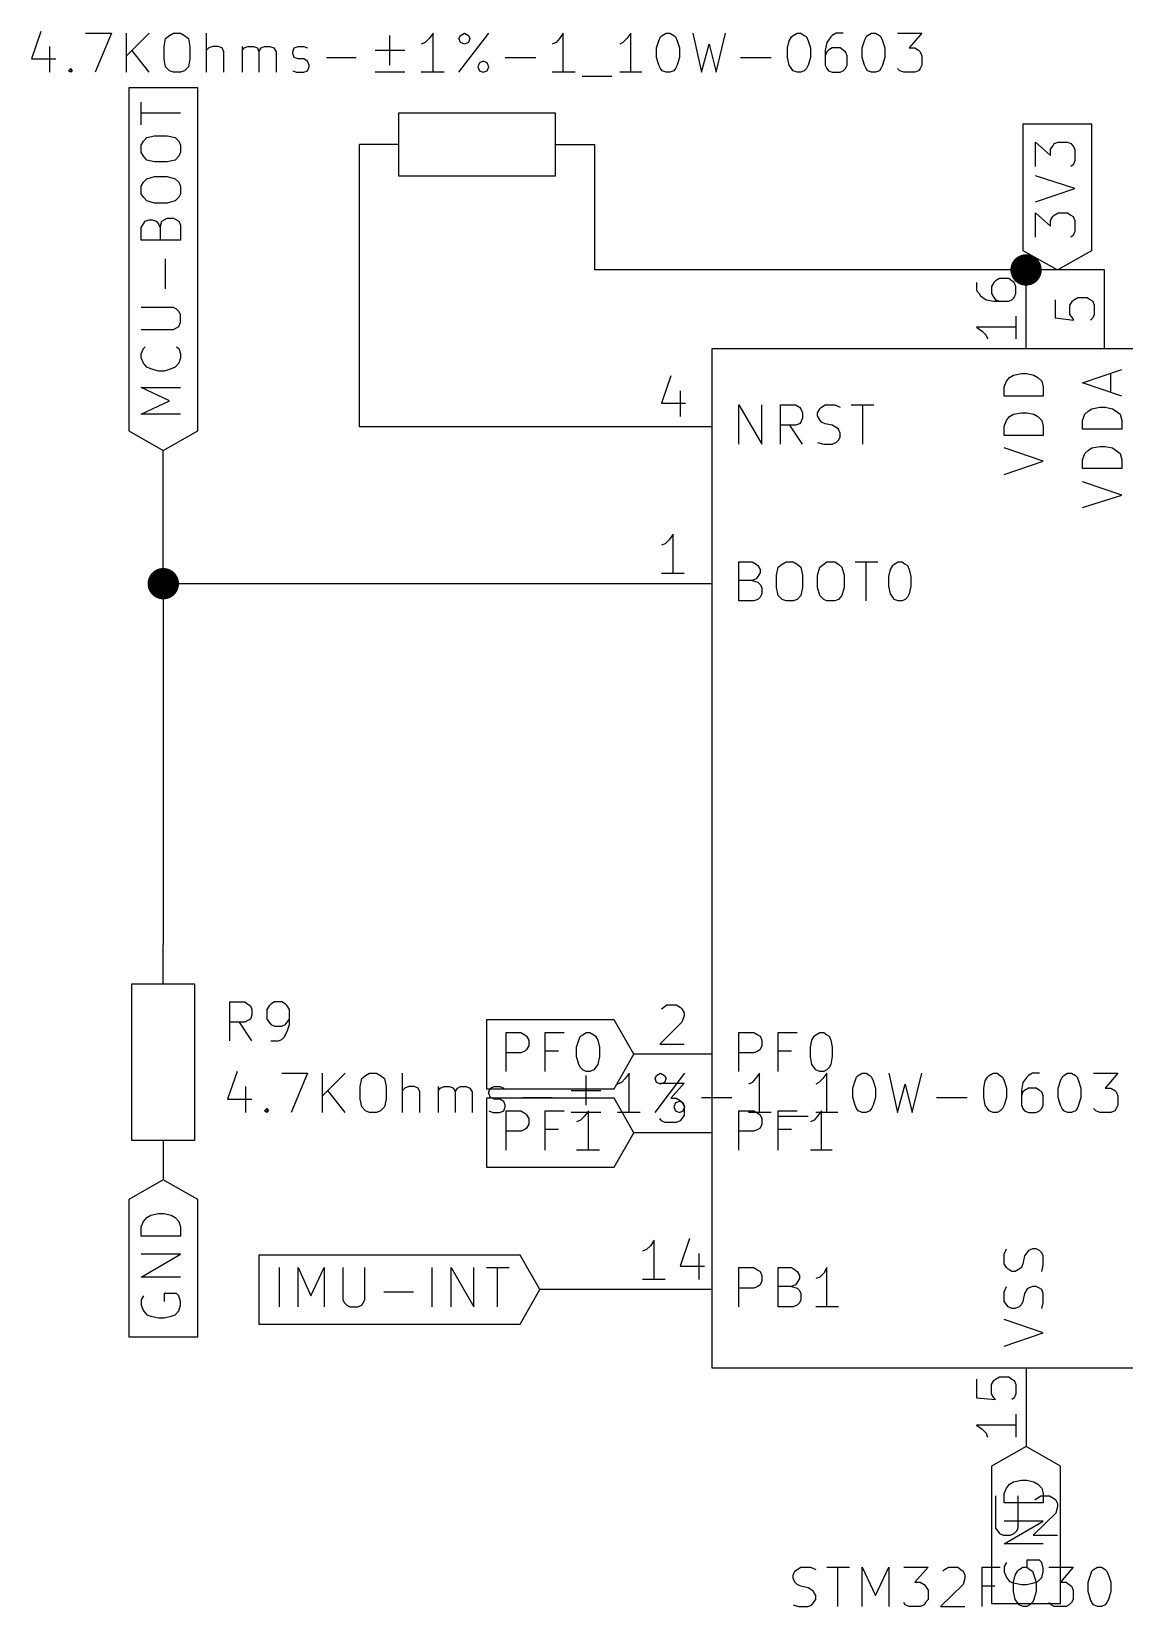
# Model space of a CAD drawing. Extents: x 0.4 to 11.3, y -7.9 to -0.4.
# Drawn here: x 3.282 to 4.675, y -5.444 to -3.436 of the extents above; entities that cross this region are included whole.
import ezdxf

# ---------------------------------------------------------------- set-up
doc = ezdxf.new("R2010")
doc.units = 0
doc.header["$MEASUREMENT"] = 0
for name, color, linetype in [('CYAN2', 4, 'CONTINUOUS'), ('GREEN2', 3, 'CONTINUOUS'), ('LYELLOW', 51, 'CONTINUOUS'), ('RED2', 1, 'CONTINUOUS')]:
    doc.layers.add(name, color=color, linetype=linetype)

msp = doc.modelspace()

# ---------------------------------------------------------------- linework, layer by layer
at = {"layer": 'CYAN2', "linetype": 'CONTINUOUS'}
for p, q in [((3.294, -3.436), (3.282, -3.471)), ((3.351, -3.438), (3.384, -3.438)), ((3.384, -3.438), (3.363, -3.488)), ((3.403, -3.488), (3.403, -3.438)), ((3.432, -3.438), (3.403, -3.467)), ((3.451, -3.455), (3.453, -3.445)), ((3.453, -3.445), (3.458, -3.441)), ((3.458, -3.441), (3.463, -3.438)), ((3.463, -3.438), (3.472, -3.438)), ((3.472, -3.438), (3.477, -3.441)), ((3.477, -3.441), (3.482, -3.445)), ((3.482, -3.445), (3.484, -3.455)), ((3.505, -3.488), (3.505, -3.438)), ((3.739, -3.479), (3.739, -3.441)), ((3.784, -3.45), (3.779, -3.452)), ((3.789, -3.445), (3.784, -3.45)), ((3.794, -3.438), (3.789, -3.445)), ((3.794, -3.488), (3.794, -3.438)), ((3.827, -3.488), (3.865, -3.438)), ((3.827, -3.445), (3.829, -3.441)), ((3.829, -3.45), (3.827, -3.445)), ((3.829, -3.441), (3.834, -3.438)), ((3.834, -3.452), (3.829, -3.45)), ((3.834, -3.438), (3.839, -3.441)), ((3.839, -3.45), (3.834, -3.452)), ((3.839, -3.441), (3.841, -3.445)), ((3.841, -3.445), (3.839, -3.45)), ((3.951, -3.45), (3.946, -3.452)), ((3.955, -3.445), (3.951, -3.45)), ((3.96, -3.438), (3.955, -3.445)), ((3.96, -3.488), (3.96, -3.438)), ((4.036, -3.45), (4.032, -3.452)), ((4.041, -3.445), (4.036, -3.45)), ((4.046, -3.438), (4.041, -3.445)), ((4.046, -3.488), (4.046, -3.438)), ((4.079, -3.457), (4.082, -3.448)), ((4.082, -3.448), (4.084, -3.443)), ((4.084, -3.443), (4.086, -3.441)), ((4.086, -3.441), (4.091, -3.438)), ((4.091, -3.438), (4.096, -3.438)), ((4.096, -3.438), (4.101, -3.441)), ((4.101, -3.441), (4.103, -3.443)), ((4.103, -3.443), (4.105, -3.448)), ((4.105, -3.448), (4.108, -3.457)), ((4.125, -3.438), (4.136, -3.488)), ((4.136, -3.488), (4.146, -3.452)), ((4.146, -3.452), (4.155, -3.488)), ((4.155, -3.488), (4.167, -3.438)), ((4.246, -3.457), (4.248, -3.448)), ((4.248, -3.448), (4.251, -3.443)), ((4.251, -3.443), (4.253, -3.441)), ((4.253, -3.441), (4.258, -3.438)), ((4.258, -3.438), (4.263, -3.438)), ((4.263, -3.438), (4.267, -3.441)), ((4.267, -3.441), (4.27, -3.443)), ((4.27, -3.443), (4.272, -3.448)), ((4.272, -3.448), (4.275, -3.457)), ((4.296, -3.45), (4.294, -3.46)), ((4.301, -3.443), (4.296, -3.45)), ((4.303, -3.441), (4.301, -3.443)), ((4.308, -3.438), (4.303, -3.441)), ((4.317, -3.438), (4.308, -3.438)), ((4.341, -3.457), (4.344, -3.448)), ((4.344, -3.448), (4.346, -3.443)), ((4.346, -3.443), (4.348, -3.441)), ((4.348, -3.441), (4.353, -3.438)), ((4.353, -3.438), (4.358, -3.438)), ((4.358, -3.438), (4.363, -3.441)), ((4.363, -3.441), (4.365, -3.443)), ((4.365, -3.443), (4.367, -3.448)), ((4.367, -3.448), (4.37, -3.457)), ((4.386, -3.438), (4.417, -3.438)), ((4.417, -3.438), (4.401, -3.457)), ((3.282, -3.471), (3.313, -3.471)), ((3.305, -3.455), (3.305, -3.488)), ((3.432, -3.488), (3.41, -3.46)), ((3.451, -3.471), (3.451, -3.455)), ((3.453, -3.481), (3.451, -3.471)), ((3.484, -3.471), (3.482, -3.481)), ((3.484, -3.455), (3.484, -3.471)), ((3.508, -3.457), (3.505, -3.46)), ((3.513, -3.455), (3.508, -3.457)), ((3.52, -3.455), (3.513, -3.455)), ((3.525, -3.457), (3.52, -3.455)), ((3.527, -3.462), (3.525, -3.457)), ((3.527, -3.488), (3.527, -3.462)), ((3.551, -3.488), (3.551, -3.455)), ((3.551, -3.46), (3.553, -3.457)), ((3.553, -3.457), (3.558, -3.455)), ((3.558, -3.455), (3.565, -3.455)), ((3.565, -3.455), (3.57, -3.457)), ((3.57, -3.457), (3.572, -3.462)), ((3.572, -3.462), (3.575, -3.457)), ((3.572, -3.462), (3.572, -3.488)), ((3.575, -3.457), (3.579, -3.455)), ((3.579, -3.455), (3.586, -3.455)), ((3.586, -3.455), (3.591, -3.457)), ((3.591, -3.457), (3.594, -3.462)), ((3.594, -3.462), (3.594, -3.488)), ((3.615, -3.462), (3.617, -3.457)), ((3.615, -3.464), (3.615, -3.462)), ((3.617, -3.469), (3.615, -3.464)), ((3.617, -3.457), (3.622, -3.455)), ((3.622, -3.471), (3.617, -3.469)), ((3.622, -3.455), (3.629, -3.455)), ((3.629, -3.471), (3.622, -3.471)), ((3.629, -3.455), (3.634, -3.457)), ((3.634, -3.474), (3.629, -3.471)), ((3.658, -3.469), (3.696, -3.469)), ((3.72, -3.46), (3.758, -3.46)), ((3.886, -3.469), (3.925, -3.469)), ((4.079, -3.469), (4.079, -3.457)), ((4.082, -3.479), (4.079, -3.469)), ((4.108, -3.469), (4.105, -3.479)), ((4.108, -3.457), (4.108, -3.469)), ((4.186, -3.469), (4.225, -3.469)), ((4.246, -3.469), (4.246, -3.457)), ((4.248, -3.479), (4.246, -3.469)), ((4.275, -3.469), (4.272, -3.479)), ((4.275, -3.457), (4.275, -3.469)), ((4.294, -3.46), (4.294, -3.479)), ((4.296, -3.462), (4.294, -3.467)), ((4.298, -3.46), (4.296, -3.462)), ((4.303, -3.457), (4.298, -3.46)), ((4.313, -3.457), (4.303, -3.457)), ((4.317, -3.46), (4.313, -3.457)), ((4.32, -3.462), (4.317, -3.46)), ((4.322, -3.467), (4.32, -3.462)), ((4.322, -3.479), (4.322, -3.467)), ((4.341, -3.469), (4.341, -3.457)), ((4.344, -3.479), (4.341, -3.469)), ((4.37, -3.469), (4.367, -3.479)), ((4.37, -3.457), (4.37, -3.469)), ((4.401, -3.457), (4.408, -3.457)), ((4.408, -3.457), (4.413, -3.46)), ((4.413, -3.46), (4.415, -3.462)), ((4.415, -3.462), (4.417, -3.467)), ((4.417, -3.467), (4.417, -3.479)), ((3.329, -3.486), (3.332, -3.483)), ((3.332, -3.488), (3.329, -3.486)), ((3.332, -3.483), (3.334, -3.486)), ((3.332, -3.483), (3.332, -3.488)), ((3.334, -3.486), (3.332, -3.488)), ((3.458, -3.486), (3.453, -3.481)), ((3.463, -3.488), (3.458, -3.486)), ((3.472, -3.488), (3.463, -3.488)), ((3.477, -3.486), (3.472, -3.488)), ((3.482, -3.481), (3.477, -3.486)), ((3.615, -3.486), (3.62, -3.488)), ((3.62, -3.488), (3.629, -3.488)), ((3.629, -3.488), (3.634, -3.486)), ((3.636, -3.479), (3.634, -3.474)), ((3.634, -3.486), (3.636, -3.481)), ((3.636, -3.481), (3.636, -3.479)), ((3.758, -3.488), (3.72, -3.488)), ((3.808, -3.488), (3.779, -3.488)), ((3.853, -3.476), (3.851, -3.481)), ((3.851, -3.481), (3.853, -3.486)), ((3.858, -3.474), (3.853, -3.476)), ((3.853, -3.486), (3.858, -3.488)), ((3.863, -3.476), (3.858, -3.474)), ((3.858, -3.488), (3.863, -3.486)), ((3.865, -3.481), (3.863, -3.476)), ((3.863, -3.486), (3.865, -3.481)), ((3.975, -3.488), (3.946, -3.488)), ((3.984, -3.493), (4.022, -3.493)), ((4.06, -3.488), (4.032, -3.488)), ((4.084, -3.483), (4.082, -3.479)), ((4.086, -3.486), (4.084, -3.483)), ((4.091, -3.488), (4.086, -3.486)), ((4.096, -3.488), (4.091, -3.488)), ((4.101, -3.486), (4.096, -3.488)), ((4.103, -3.483), (4.101, -3.486)), ((4.105, -3.479), (4.103, -3.483)), ((4.251, -3.483), (4.248, -3.479)), ((4.253, -3.486), (4.251, -3.483)), ((4.258, -3.488), (4.253, -3.486)), ((4.263, -3.488), (4.258, -3.488)), ((4.267, -3.486), (4.263, -3.488)), ((4.27, -3.483), (4.267, -3.486)), ((4.272, -3.479), (4.27, -3.483)), ((4.294, -3.479), (4.296, -3.483)), ((4.296, -3.483), (4.298, -3.486)), ((4.298, -3.486), (4.303, -3.488)), ((4.303, -3.488), (4.313, -3.488)), ((4.313, -3.488), (4.317, -3.486)), ((4.317, -3.486), (4.32, -3.483)), ((4.32, -3.483), (4.322, -3.479)), ((4.346, -3.483), (4.344, -3.479)), ((4.348, -3.486), (4.346, -3.483)), ((4.353, -3.488), (4.348, -3.486)), ((4.358, -3.488), (4.353, -3.488)), ((4.363, -3.486), (4.358, -3.488)), ((4.365, -3.483), (4.363, -3.486)), ((4.367, -3.479), (4.365, -3.483)), ((4.389, -3.486), (4.386, -3.483)), ((4.394, -3.488), (4.389, -3.486)), ((4.408, -3.488), (4.394, -3.488)), ((4.413, -3.486), (4.408, -3.488)), ((4.415, -3.483), (4.413, -3.486)), ((4.417, -3.479), (4.415, -3.483)), ((4.529, -3.877), (4.534, -3.874)), ((4.534, -3.874), (4.544, -3.872)), ((4.544, -3.872), (4.551, -3.872)), ((4.551, -3.872), (4.56, -3.874)), ((4.56, -3.874), (4.565, -3.877)), ((4.622, -3.884), (4.672, -3.867)), ((4.658, -3.896), (4.658, -3.872)), ((4.522, -3.889), (4.525, -3.882)), ((4.522, -3.901), (4.522, -3.889)), ((4.525, -3.882), (4.529, -3.877)), ((4.565, -3.877), (4.57, -3.882)), ((4.57, -3.882), (4.572, -3.889)), ((4.572, -3.889), (4.572, -3.901)), ((4.672, -3.901), (4.622, -3.884)), ((4.184, -3.962), (4.184, -3.912)), ((4.184, -3.912), (4.213, -3.962)), ((4.213, -3.962), (4.213, -3.912)), ((4.237, -3.962), (4.237, -3.912)), ((4.237, -3.912), (4.256, -3.912)), ((4.256, -3.912), (4.261, -3.915)), ((4.261, -3.915), (4.263, -3.917)), ((4.287, -3.917), (4.289, -3.915)), ((4.289, -3.915), (4.294, -3.912)), ((4.294, -3.912), (4.306, -3.912)), ((4.306, -3.912), (4.313, -3.915)), ((4.327, -3.912), (4.356, -3.912)), ((4.342, -3.962), (4.342, -3.912)), ((4.572, -3.901), (4.522, -3.901)), ((4.634, -3.917), (4.644, -3.915)), ((4.644, -3.915), (4.651, -3.915)), ((4.651, -3.915), (4.66, -3.917)), ((4.263, -3.934), (4.261, -3.936)), ((4.263, -3.917), (4.265, -3.922)), ((4.265, -3.929), (4.263, -3.934)), ((4.265, -3.922), (4.265, -3.929)), ((4.284, -3.922), (4.287, -3.917)), ((4.284, -3.926), (4.284, -3.922)), ((4.287, -3.931), (4.284, -3.926)), ((4.289, -3.934), (4.287, -3.931)), ((4.294, -3.936), (4.289, -3.934)), ((4.522, -3.939), (4.525, -3.932)), ((4.525, -3.932), (4.529, -3.927)), ((4.529, -3.927), (4.534, -3.924)), ((4.534, -3.924), (4.544, -3.922)), ((4.544, -3.922), (4.551, -3.922)), ((4.551, -3.922), (4.56, -3.924)), ((4.56, -3.924), (4.565, -3.927)), ((4.565, -3.927), (4.57, -3.932)), ((4.57, -3.932), (4.572, -3.939)), ((4.622, -3.932), (4.625, -3.924)), ((4.622, -3.943), (4.622, -3.932)), ((4.625, -3.924), (4.629, -3.92)), ((4.629, -3.92), (4.634, -3.917)), ((4.66, -3.917), (4.665, -3.92)), ((4.665, -3.92), (4.67, -3.924)), ((4.67, -3.924), (4.672, -3.932)), ((4.672, -3.932), (4.672, -3.943)), ((4.256, -3.938), (4.237, -3.938)), ((4.265, -3.962), (4.249, -3.938)), ((4.261, -3.936), (4.256, -3.938)), ((4.303, -3.938), (4.294, -3.936)), ((4.308, -3.941), (4.303, -3.938)), ((4.311, -3.943), (4.308, -3.941)), ((4.313, -3.948), (4.311, -3.943)), ((4.311, -3.957), (4.313, -3.953)), ((4.313, -3.953), (4.313, -3.948)), ((4.522, -3.951), (4.522, -3.939)), ((4.572, -3.951), (4.522, -3.951)), ((4.572, -3.939), (4.572, -3.951)), ((4.672, -3.943), (4.622, -3.943)), ((4.284, -3.96), (4.292, -3.962)), ((4.292, -3.962), (4.303, -3.962)), ((4.303, -3.962), (4.308, -3.96)), ((4.308, -3.96), (4.311, -3.957)), ((4.572, -3.984), (4.522, -3.967)), ((4.622, -3.982), (4.625, -3.974)), ((4.625, -3.974), (4.629, -3.97)), ((4.629, -3.97), (4.634, -3.967)), ((4.634, -3.967), (4.644, -3.965)), ((4.644, -3.965), (4.651, -3.965)), ((4.651, -3.965), (4.66, -3.967)), ((4.66, -3.967), (4.665, -3.97)), ((4.665, -3.97), (4.67, -3.974)), ((4.67, -3.974), (4.672, -3.982)), ((4.522, -4.001), (4.572, -3.984)), ((4.622, -3.993), (4.622, -3.982)), ((4.672, -3.993), (4.622, -3.993)), ((4.672, -3.982), (4.672, -3.993)), ((4.672, -4.027), (4.622, -4.01)), ((4.622, -4.043), (4.672, -4.027)), ((4.184, -4.162), (4.184, -4.112)), ((4.184, -4.112), (4.201, -4.112)), ((4.201, -4.112), (4.206, -4.115)), ((4.206, -4.115), (4.208, -4.117)), ((4.234, -4.119), (4.239, -4.115)), ((4.239, -4.115), (4.244, -4.112)), ((4.244, -4.112), (4.253, -4.112)), ((4.253, -4.112), (4.258, -4.115)), ((4.258, -4.115), (4.263, -4.119)), ((4.287, -4.119), (4.292, -4.115)), ((4.292, -4.115), (4.296, -4.112)), ((4.296, -4.112), (4.306, -4.112)), ((4.306, -4.112), (4.311, -4.115)), ((4.311, -4.115), (4.315, -4.119)), ((4.332, -4.112), (4.361, -4.112)), ((4.346, -4.162), (4.346, -4.112)), ((4.38, -4.117), (4.382, -4.115)), ((4.382, -4.115), (4.387, -4.112)), ((4.387, -4.112), (4.392, -4.112)), ((4.392, -4.112), (4.396, -4.115)), ((4.396, -4.115), (4.399, -4.117)), ((4.201, -4.136), (4.184, -4.136)), ((4.206, -4.134), (4.201, -4.136)), ((4.201, -4.136), (4.208, -4.138)), ((4.208, -4.131), (4.206, -4.134)), ((4.208, -4.117), (4.211, -4.122)), ((4.211, -4.126), (4.208, -4.131)), ((4.211, -4.122), (4.211, -4.126)), ((4.232, -4.129), (4.234, -4.119)), ((4.232, -4.145), (4.232, -4.129)), ((4.263, -4.119), (4.265, -4.129)), ((4.265, -4.129), (4.265, -4.145)), ((4.284, -4.129), (4.287, -4.119)), ((4.284, -4.145), (4.284, -4.129)), ((4.315, -4.119), (4.318, -4.129)), ((4.318, -4.129), (4.318, -4.145)), ((4.375, -4.131), (4.377, -4.122)), ((4.375, -4.143), (4.375, -4.131)), ((4.377, -4.122), (4.38, -4.117)), ((4.399, -4.117), (4.401, -4.122)), ((4.401, -4.122), (4.403, -4.131)), ((4.403, -4.131), (4.403, -4.143)), ((4.208, -4.138), (4.211, -4.141)), ((4.211, -4.141), (4.213, -4.145)), ((4.213, -4.153), (4.211, -4.157)), ((4.213, -4.145), (4.213, -4.153)), ((4.234, -4.155), (4.232, -4.145)), ((4.239, -4.16), (4.234, -4.155)), ((4.263, -4.155), (4.258, -4.16)), ((4.265, -4.145), (4.263, -4.155)), ((4.287, -4.155), (4.284, -4.145)), ((4.292, -4.16), (4.287, -4.155)), ((4.315, -4.155), (4.311, -4.16)), ((4.318, -4.145), (4.315, -4.155)), ((4.377, -4.153), (4.375, -4.143)), ((4.38, -4.157), (4.377, -4.153)), ((4.401, -4.153), (4.399, -4.157)), ((4.403, -4.143), (4.401, -4.153)), ((4.203, -4.162), (4.184, -4.162)), ((4.208, -4.16), (4.203, -4.162)), ((4.211, -4.157), (4.208, -4.16)), ((4.244, -4.162), (4.239, -4.16)), ((4.253, -4.162), (4.244, -4.162)), ((4.258, -4.16), (4.253, -4.162)), ((4.296, -4.162), (4.292, -4.16)), ((4.306, -4.162), (4.296, -4.162)), ((4.311, -4.16), (4.306, -4.162)), ((4.382, -4.16), (4.38, -4.157)), ((4.387, -4.162), (4.382, -4.16)), ((4.392, -4.162), (4.387, -4.162)), ((4.396, -4.16), (4.392, -4.162)), ((4.399, -4.157), (4.396, -4.16)), ((3.535, -4.723), (3.535, -4.673)), ((3.535, -4.673), (3.554, -4.673)), ((3.554, -4.673), (3.558, -4.676)), ((3.558, -4.676), (3.561, -4.678)), ((3.561, -4.678), (3.563, -4.683)), ((3.585, -4.678), (3.582, -4.683)), ((3.587, -4.676), (3.585, -4.678)), ((3.592, -4.673), (3.587, -4.676)), ((3.601, -4.673), (3.592, -4.673)), ((3.606, -4.676), (3.601, -4.673)), ((3.608, -4.678), (3.606, -4.676)), ((3.611, -4.683), (3.608, -4.678)), ((3.558, -4.697), (3.554, -4.699)), ((3.561, -4.695), (3.558, -4.697)), ((3.563, -4.69), (3.561, -4.695)), ((3.563, -4.683), (3.563, -4.69)), ((3.582, -4.683), (3.582, -4.695)), ((3.582, -4.695), (3.585, -4.699)), ((3.608, -4.699), (3.611, -4.695)), ((3.611, -4.702), (3.611, -4.683)), ((3.554, -4.699), (3.535, -4.699)), ((3.563, -4.723), (3.547, -4.699)), ((3.585, -4.699), (3.587, -4.702)), ((3.587, -4.702), (3.592, -4.704)), ((3.592, -4.704), (3.601, -4.704)), ((3.601, -4.704), (3.606, -4.702)), ((3.601, -4.721), (3.604, -4.718)), ((3.604, -4.718), (3.608, -4.711)), ((3.606, -4.702), (3.608, -4.699)), ((3.608, -4.711), (3.611, -4.702)), ((4.184, -4.762), (4.184, -4.712)), ((4.184, -4.712), (4.203, -4.712)), ((4.203, -4.712), (4.208, -4.715)), ((4.208, -4.715), (4.211, -4.717)), ((4.211, -4.717), (4.213, -4.722)), ((4.234, -4.762), (4.234, -4.712)), ((4.234, -4.712), (4.258, -4.712)), ((4.277, -4.722), (4.28, -4.717)), ((4.28, -4.717), (4.282, -4.715)), ((4.282, -4.715), (4.287, -4.712)), ((4.287, -4.712), (4.292, -4.712)), ((4.292, -4.712), (4.296, -4.715)), ((4.296, -4.715), (4.299, -4.717)), ((4.299, -4.717), (4.301, -4.722)), ((3.587, -4.723), (3.597, -4.723)), ((3.597, -4.723), (3.601, -4.721)), ((4.203, -4.738), (4.184, -4.738)), ((4.208, -4.736), (4.203, -4.738)), ((4.211, -4.734), (4.208, -4.736)), ((4.213, -4.729), (4.211, -4.734)), ((4.213, -4.722), (4.213, -4.729)), ((4.251, -4.736), (4.234, -4.736)), ((4.275, -4.731), (4.277, -4.722)), ((4.275, -4.743), (4.275, -4.731)), ((4.301, -4.722), (4.303, -4.731)), ((4.303, -4.731), (4.303, -4.743)), ((4.277, -4.753), (4.275, -4.743)), ((4.28, -4.757), (4.277, -4.753)), ((4.282, -4.76), (4.28, -4.757)), ((4.299, -4.757), (4.296, -4.76)), ((4.301, -4.753), (4.299, -4.757)), ((4.303, -4.743), (4.301, -4.753)), ((3.544, -4.762), (3.532, -4.797)), ((3.601, -4.764), (3.634, -4.764)), ((3.634, -4.764), (3.613, -4.814)), ((3.653, -4.814), (3.653, -4.764)), ((3.682, -4.764), (3.653, -4.793)), ((3.701, -4.781), (3.703, -4.771)), ((3.703, -4.771), (3.708, -4.767)), ((3.708, -4.767), (3.713, -4.764)), ((3.713, -4.764), (3.722, -4.764)), ((3.722, -4.764), (3.727, -4.767)), ((3.727, -4.767), (3.732, -4.771)), ((3.732, -4.771), (3.734, -4.781)), ((3.755, -4.814), (3.755, -4.764)), ((3.989, -4.805), (3.989, -4.767)), ((4.034, -4.776), (4.029, -4.778)), ((4.039, -4.771), (4.034, -4.776)), ((4.044, -4.764), (4.039, -4.771)), ((4.044, -4.814), (4.044, -4.764)), ((4.077, -4.814), (4.115, -4.764)), ((4.077, -4.771), (4.079, -4.767)), ((4.079, -4.776), (4.077, -4.771)), ((4.079, -4.767), (4.084, -4.764)), ((4.084, -4.778), (4.079, -4.776)), ((4.084, -4.764), (4.089, -4.767)), ((4.089, -4.776), (4.084, -4.778)), ((4.089, -4.767), (4.091, -4.771)), ((4.091, -4.771), (4.089, -4.776)), ((4.201, -4.776), (4.196, -4.778)), ((4.205, -4.771), (4.201, -4.776)), ((4.21, -4.764), (4.205, -4.771)), ((4.21, -4.814), (4.21, -4.764)), ((4.287, -4.762), (4.282, -4.76)), ((4.286, -4.776), (4.282, -4.778)), ((4.291, -4.771), (4.286, -4.776)), ((4.292, -4.762), (4.287, -4.762)), ((4.296, -4.764), (4.291, -4.771)), ((4.296, -4.76), (4.292, -4.762)), ((4.296, -4.814), (4.296, -4.764)), ((4.329, -4.783), (4.332, -4.774)), ((4.332, -4.774), (4.334, -4.769)), ((4.334, -4.769), (4.336, -4.767)), ((4.336, -4.767), (4.341, -4.764)), ((4.341, -4.764), (4.346, -4.764)), ((4.346, -4.764), (4.351, -4.767)), ((4.351, -4.767), (4.353, -4.769)), ((4.353, -4.769), (4.355, -4.774)), ((4.355, -4.774), (4.358, -4.783)), ((4.375, -4.764), (4.386, -4.814)), ((4.386, -4.814), (4.396, -4.778)), ((4.396, -4.778), (4.405, -4.814)), ((4.405, -4.814), (4.417, -4.764)), ((4.496, -4.783), (4.498, -4.774)), ((4.498, -4.774), (4.501, -4.769)), ((4.501, -4.769), (4.503, -4.767)), ((4.503, -4.767), (4.508, -4.764)), ((4.508, -4.764), (4.513, -4.764)), ((4.513, -4.764), (4.517, -4.767)), ((4.517, -4.767), (4.52, -4.769)), ((4.52, -4.769), (4.522, -4.774)), ((4.522, -4.774), (4.525, -4.783)), ((4.546, -4.776), (4.544, -4.786)), ((4.551, -4.769), (4.546, -4.776)), ((4.553, -4.767), (4.551, -4.769)), ((4.558, -4.764), (4.553, -4.767)), ((4.567, -4.764), (4.558, -4.764)), ((4.591, -4.783), (4.594, -4.774)), ((4.594, -4.774), (4.596, -4.769)), ((4.596, -4.769), (4.598, -4.767)), ((4.598, -4.767), (4.603, -4.764)), ((4.603, -4.764), (4.608, -4.764)), ((4.608, -4.764), (4.613, -4.767)), ((4.613, -4.767), (4.615, -4.769)), ((4.615, -4.769), (4.617, -4.774)), ((4.617, -4.774), (4.62, -4.783)), ((4.636, -4.764), (4.667, -4.764)), ((4.667, -4.764), (4.651, -4.783)), ((3.532, -4.797), (3.563, -4.797)), ((3.555, -4.781), (3.555, -4.814)), ((3.682, -4.814), (3.66, -4.786)), ((3.701, -4.797), (3.701, -4.781)), ((3.703, -4.807), (3.701, -4.797)), ((3.734, -4.797), (3.732, -4.807)), ((3.734, -4.781), (3.734, -4.797)), ((3.758, -4.783), (3.755, -4.786)), ((3.763, -4.781), (3.758, -4.783)), ((3.77, -4.781), (3.763, -4.781)), ((3.775, -4.783), (3.77, -4.781)), ((3.777, -4.788), (3.775, -4.783)), ((3.777, -4.814), (3.777, -4.788)), ((3.801, -4.814), (3.801, -4.781)), ((3.801, -4.786), (3.803, -4.783)), ((3.803, -4.783), (3.808, -4.781)), ((3.808, -4.781), (3.815, -4.781)), ((3.815, -4.781), (3.82, -4.783)), ((3.82, -4.783), (3.822, -4.788)), ((3.822, -4.788), (3.825, -4.783)), ((3.822, -4.788), (3.822, -4.814)), ((3.825, -4.783), (3.829, -4.781)), ((3.829, -4.781), (3.836, -4.781)), ((3.836, -4.781), (3.841, -4.783)), ((3.841, -4.783), (3.844, -4.788)), ((3.844, -4.788), (3.844, -4.814)), ((3.865, -4.788), (3.867, -4.783)), ((3.865, -4.79), (3.865, -4.788)), ((3.867, -4.795), (3.865, -4.79)), ((3.867, -4.783), (3.872, -4.781)), ((3.872, -4.797), (3.867, -4.795)), ((3.872, -4.781), (3.879, -4.781)), ((3.879, -4.797), (3.872, -4.797)), ((3.879, -4.781), (3.884, -4.783)), ((3.884, -4.8), (3.879, -4.797)), ((3.908, -4.795), (3.946, -4.795)), ((3.97, -4.786), (4.008, -4.786)), ((4.136, -4.795), (4.175, -4.795)), ((4.329, -4.795), (4.329, -4.783)), ((4.332, -4.805), (4.329, -4.795)), ((4.358, -4.795), (4.355, -4.805)), ((4.358, -4.783), (4.358, -4.795)), ((4.436, -4.795), (4.475, -4.795)), ((4.496, -4.795), (4.496, -4.783)), ((4.498, -4.805), (4.496, -4.795)), ((4.525, -4.795), (4.522, -4.805)), ((4.525, -4.783), (4.525, -4.795)), ((4.544, -4.786), (4.544, -4.805)), ((4.546, -4.788), (4.544, -4.793)), ((4.548, -4.786), (4.546, -4.788)), ((4.553, -4.783), (4.548, -4.786)), ((4.563, -4.783), (4.553, -4.783)), ((4.567, -4.786), (4.563, -4.783)), ((4.57, -4.788), (4.567, -4.786)), ((4.572, -4.793), (4.57, -4.788)), ((4.572, -4.805), (4.572, -4.793)), ((4.591, -4.795), (4.591, -4.783)), ((4.594, -4.805), (4.591, -4.795)), ((4.62, -4.795), (4.617, -4.805)), ((4.62, -4.783), (4.62, -4.795)), ((4.651, -4.783), (4.658, -4.783)), ((4.658, -4.783), (4.663, -4.786)), ((4.663, -4.786), (4.665, -4.788)), ((4.665, -4.788), (4.667, -4.793)), ((4.667, -4.793), (4.667, -4.805)), ((3.579, -4.812), (3.582, -4.809)), ((3.582, -4.814), (3.579, -4.812)), ((3.582, -4.809), (3.584, -4.812)), ((3.582, -4.809), (3.582, -4.814)), ((3.584, -4.812), (3.582, -4.814)), ((3.708, -4.812), (3.703, -4.807)), ((3.713, -4.814), (3.708, -4.812)), ((3.722, -4.814), (3.713, -4.814)), ((3.727, -4.812), (3.722, -4.814)), ((3.732, -4.807), (3.727, -4.812)), ((3.865, -4.812), (3.87, -4.814)), ((3.87, -4.814), (3.879, -4.814)), ((3.879, -4.814), (3.884, -4.812)), ((3.886, -4.805), (3.884, -4.8)), ((3.884, -4.812), (3.886, -4.807)), ((3.886, -4.807), (3.886, -4.805)), ((4.008, -4.814), (3.97, -4.814)), ((4.058, -4.814), (4.029, -4.814)), ((4.103, -4.802), (4.101, -4.807)), ((4.101, -4.807), (4.103, -4.812)), ((4.108, -4.8), (4.103, -4.802)), ((4.103, -4.812), (4.108, -4.814)), ((4.113, -4.802), (4.108, -4.8)), ((4.108, -4.814), (4.113, -4.812)), ((4.115, -4.807), (4.113, -4.802)), ((4.113, -4.812), (4.115, -4.807)), ((4.184, -4.862), (4.184, -4.812)), ((4.184, -4.812), (4.203, -4.812)), ((4.225, -4.814), (4.196, -4.814)), ((4.203, -4.812), (4.208, -4.815)), ((4.208, -4.815), (4.211, -4.817)), ((4.211, -4.817), (4.213, -4.822)), ((4.234, -4.862), (4.234, -4.812)), ((4.234, -4.812), (4.258, -4.812)), ((4.234, -4.819), (4.272, -4.819)), ((4.284, -4.819), (4.28, -4.824)), ((4.31, -4.814), (4.282, -4.814)), ((4.289, -4.812), (4.284, -4.819)), ((4.289, -4.862), (4.289, -4.812)), ((4.334, -4.809), (4.332, -4.805)), ((4.336, -4.812), (4.334, -4.809)), ((4.341, -4.814), (4.336, -4.812)), ((4.346, -4.814), (4.341, -4.814)), ((4.351, -4.812), (4.346, -4.814)), ((4.353, -4.809), (4.351, -4.812)), ((4.355, -4.805), (4.353, -4.809)), ((4.501, -4.809), (4.498, -4.805)), ((4.503, -4.812), (4.501, -4.809)), ((4.508, -4.814), (4.503, -4.812)), ((4.513, -4.814), (4.508, -4.814)), ((4.517, -4.812), (4.513, -4.814)), ((4.52, -4.809), (4.517, -4.812)), ((4.522, -4.805), (4.52, -4.809)), ((4.544, -4.805), (4.546, -4.809)), ((4.546, -4.809), (4.548, -4.812)), ((4.548, -4.812), (4.553, -4.814)), ((4.553, -4.814), (4.563, -4.814)), ((4.563, -4.814), (4.567, -4.812)), ((4.567, -4.812), (4.57, -4.809)), ((4.57, -4.809), (4.572, -4.805)), ((4.596, -4.809), (4.594, -4.805)), ((4.598, -4.812), (4.596, -4.809)), ((4.603, -4.814), (4.598, -4.812)), ((4.608, -4.814), (4.603, -4.814)), ((4.613, -4.812), (4.608, -4.814)), ((4.615, -4.809), (4.613, -4.812)), ((4.617, -4.805), (4.615, -4.809)), ((4.639, -4.812), (4.636, -4.809)), ((4.644, -4.814), (4.639, -4.812)), ((4.658, -4.814), (4.644, -4.814)), ((4.663, -4.812), (4.658, -4.814)), ((4.665, -4.809), (4.663, -4.812)), ((4.667, -4.805), (4.665, -4.809)), ((4.203, -4.838), (4.184, -4.838)), ((4.208, -4.836), (4.203, -4.838)), ((4.211, -4.834), (4.208, -4.836)), ((4.213, -4.829), (4.211, -4.834)), ((4.213, -4.822), (4.213, -4.829)), ((4.251, -4.836), (4.234, -4.836)), ((4.28, -4.824), (4.275, -4.826)), ((4.303, -4.862), (4.275, -4.862)), ((4.522, -4.995), (4.525, -4.988)), ((4.522, -5.007), (4.522, -4.995)), ((4.548, -4.997), (4.546, -5.007)), ((4.551, -4.993), (4.548, -4.997)), ((4.553, -4.99), (4.551, -4.993)), ((4.558, -4.988), (4.553, -4.99)), ((4.563, -4.988), (4.558, -4.988)), ((4.567, -4.99), (4.563, -4.988)), ((4.57, -4.993), (4.567, -4.99)), ((4.572, -4.997), (4.57, -4.993)), ((4.572, -5.009), (4.572, -4.997)), ((4.184, -5.062), (4.184, -5.012)), ((4.184, -5.012), (4.203, -5.012)), ((4.203, -5.012), (4.208, -5.015)), ((4.208, -5.015), (4.211, -5.017)), ((4.211, -5.017), (4.213, -5.022)), ((4.234, -5.062), (4.234, -5.012)), ((4.234, -5.012), (4.251, -5.012)), ((4.251, -5.012), (4.256, -5.015)), ((4.256, -5.015), (4.258, -5.017)), ((4.258, -5.017), (4.261, -5.022)), ((4.292, -5.019), (4.287, -5.024)), ((4.296, -5.012), (4.292, -5.019)), ((4.296, -5.062), (4.296, -5.012)), ((4.525, -5.012), (4.522, -5.007)), ((4.527, -5.014), (4.525, -5.012)), ((4.532, -5.017), (4.527, -5.014)), ((4.536, -5.017), (4.532, -5.017)), ((4.541, -5.014), (4.536, -5.017)), ((4.544, -5.012), (4.541, -5.014)), ((4.546, -5.007), (4.544, -5.012)), ((4.57, -5.017), (4.572, -5.009)), ((4.203, -5.038), (4.184, -5.038)), ((4.208, -5.036), (4.203, -5.038)), ((4.211, -5.034), (4.208, -5.036)), ((4.213, -5.029), (4.211, -5.034)), ((4.213, -5.022), (4.213, -5.029)), ((4.251, -5.036), (4.234, -5.036)), ((4.256, -5.034), (4.251, -5.036)), ((4.251, -5.036), (4.258, -5.038)), ((4.258, -5.031), (4.256, -5.034)), ((4.261, -5.026), (4.258, -5.031)), ((4.258, -5.038), (4.261, -5.041)), ((4.261, -5.022), (4.261, -5.026)), ((4.287, -5.024), (4.282, -5.026)), ((4.522, -5.043), (4.525, -5.036)), ((4.551, -5.04), (4.548, -5.045)), ((4.553, -5.038), (4.551, -5.04)), ((4.558, -5.036), (4.553, -5.038)), ((4.563, -5.036), (4.558, -5.036)), ((4.567, -5.038), (4.563, -5.036)), ((4.57, -5.04), (4.567, -5.038)), ((4.572, -5.045), (4.57, -5.04)), ((4.258, -5.06), (4.253, -5.062)), ((4.261, -5.057), (4.258, -5.06)), ((4.261, -5.041), (4.263, -5.045)), ((4.263, -5.053), (4.261, -5.057)), ((4.263, -5.045), (4.263, -5.053)), ((4.522, -5.055), (4.522, -5.043)), ((4.525, -5.059), (4.522, -5.055)), ((4.527, -5.062), (4.525, -5.059)), ((4.544, -5.059), (4.541, -5.062)), ((4.546, -5.055), (4.544, -5.059)), ((4.548, -5.045), (4.546, -5.055)), ((4.57, -5.064), (4.572, -5.057)), ((4.572, -5.057), (4.572, -5.045)), ((4.253, -5.062), (4.234, -5.062)), ((4.311, -5.062), (4.282, -5.062)), ((4.572, -5.095), (4.522, -5.078)), ((4.532, -5.064), (4.527, -5.062)), ((4.536, -5.064), (4.532, -5.064)), ((4.541, -5.062), (4.536, -5.064)), ((4.522, -5.112), (4.572, -5.095)), ((4.511, -5.303), (4.511, -5.344)), ((4.54, -5.344), (4.54, -5.303)), ((4.561, -5.308), (4.564, -5.306)), ((4.564, -5.306), (4.569, -5.303)), ((4.569, -5.303), (4.58, -5.303)), ((4.58, -5.303), (4.585, -5.306)), ((4.585, -5.306), (4.588, -5.308)), ((4.588, -5.308), (4.59, -5.313)), ((4.59, -5.317), (4.588, -5.325)), ((4.59, -5.313), (4.59, -5.317)), ((4.588, -5.325), (4.559, -5.353)), ((4.511, -5.344), (4.514, -5.348)), ((4.514, -5.348), (4.516, -5.351)), ((4.516, -5.351), (4.521, -5.353)), ((4.521, -5.353), (4.53, -5.353)), ((4.53, -5.353), (4.535, -5.351)), ((4.535, -5.351), (4.538, -5.348)), ((4.538, -5.348), (4.54, -5.344)), ((4.559, -5.353), (4.59, -5.353)), ((4.253, -5.404), (4.255, -5.399)), ((4.255, -5.399), (4.258, -5.397)), ((4.258, -5.397), (4.263, -5.394)), ((4.263, -5.394), (4.275, -5.394)), ((4.275, -5.394), (4.282, -5.397)), ((4.296, -5.394), (4.325, -5.394)), ((4.31, -5.444), (4.31, -5.394)), ((4.341, -5.444), (4.341, -5.394)), ((4.341, -5.394), (4.358, -5.43)), ((4.358, -5.43), (4.375, -5.394)), ((4.375, -5.394), (4.375, -5.444)), ((4.394, -5.394), (4.425, -5.394)), ((4.425, -5.394), (4.408, -5.413)), ((4.444, -5.399), (4.446, -5.397)), ((4.446, -5.397), (4.451, -5.394)), ((4.451, -5.394), (4.463, -5.394)), ((4.463, -5.394), (4.467, -5.397)), ((4.467, -5.397), (4.47, -5.399)), ((4.47, -5.399), (4.472, -5.404)), ((4.494, -5.444), (4.494, -5.394)), ((4.494, -5.394), (4.517, -5.394)), ((4.536, -5.404), (4.539, -5.399)), ((4.539, -5.399), (4.541, -5.397)), ((4.541, -5.397), (4.546, -5.394)), ((4.546, -5.394), (4.551, -5.394)), ((4.551, -5.394), (4.555, -5.397)), ((4.555, -5.397), (4.558, -5.399)), ((4.558, -5.399), (4.56, -5.404)), ((4.579, -5.394), (4.61, -5.394)), ((4.61, -5.394), (4.594, -5.413)), ((4.632, -5.404), (4.634, -5.399)), ((4.634, -5.399), (4.636, -5.397)), ((4.636, -5.397), (4.641, -5.394)), ((4.641, -5.394), (4.646, -5.394)), ((4.646, -5.394), (4.651, -5.397)), ((4.651, -5.397), (4.653, -5.399)), ((4.653, -5.399), (4.655, -5.404)), ((4.253, -5.408), (4.253, -5.404)), ((4.255, -5.413), (4.253, -5.408)), ((4.258, -5.416), (4.255, -5.413)), ((4.263, -5.418), (4.258, -5.416)), ((4.272, -5.42), (4.263, -5.418)), ((4.277, -5.423), (4.272, -5.42)), ((4.408, -5.413), (4.415, -5.413)), ((4.415, -5.413), (4.42, -5.416)), ((4.42, -5.416), (4.422, -5.418)), ((4.422, -5.418), (4.425, -5.423)), ((4.47, -5.416), (4.441, -5.444)), ((4.472, -5.408), (4.47, -5.416)), ((4.472, -5.404), (4.472, -5.408)), ((4.51, -5.418), (4.494, -5.418)), ((4.534, -5.413), (4.536, -5.404)), ((4.534, -5.425), (4.534, -5.413)), ((4.56, -5.404), (4.563, -5.413)), ((4.563, -5.413), (4.563, -5.425)), ((4.594, -5.413), (4.601, -5.413)), ((4.601, -5.413), (4.605, -5.416)), ((4.605, -5.416), (4.608, -5.418)), ((4.608, -5.418), (4.61, -5.423)), ((4.629, -5.413), (4.632, -5.404)), ((4.629, -5.425), (4.629, -5.413)), ((4.655, -5.404), (4.658, -5.413)), ((4.658, -5.413), (4.658, -5.425)), ((4.279, -5.425), (4.277, -5.423)), ((4.277, -5.442), (4.279, -5.439)), ((4.282, -5.43), (4.279, -5.425)), ((4.279, -5.439), (4.282, -5.435)), ((4.282, -5.435), (4.282, -5.43)), ((4.396, -5.442), (4.394, -5.439)), ((4.422, -5.439), (4.42, -5.442)), ((4.425, -5.435), (4.422, -5.439)), ((4.425, -5.423), (4.425, -5.435)), ((4.536, -5.435), (4.534, -5.425)), ((4.539, -5.439), (4.536, -5.435)), ((4.541, -5.442), (4.539, -5.439)), ((4.558, -5.439), (4.555, -5.442)), ((4.56, -5.435), (4.558, -5.439)), ((4.563, -5.425), (4.56, -5.435)), ((4.582, -5.442), (4.579, -5.439)), ((4.608, -5.439), (4.605, -5.442)), ((4.61, -5.435), (4.608, -5.439)), ((4.61, -5.423), (4.61, -5.435)), ((4.632, -5.435), (4.629, -5.425)), ((4.634, -5.439), (4.632, -5.435)), ((4.636, -5.442), (4.634, -5.439)), ((4.653, -5.439), (4.651, -5.442)), ((4.655, -5.435), (4.653, -5.439)), ((4.658, -5.425), (4.655, -5.435)), ((4.253, -5.442), (4.26, -5.444)), ((4.26, -5.444), (4.272, -5.444)), ((4.272, -5.444), (4.277, -5.442)), ((4.401, -5.444), (4.396, -5.442)), ((4.415, -5.444), (4.401, -5.444)), ((4.42, -5.442), (4.415, -5.444)), ((4.441, -5.444), (4.472, -5.444)), ((4.546, -5.444), (4.541, -5.442)), ((4.551, -5.444), (4.546, -5.444)), ((4.555, -5.442), (4.551, -5.444)), ((4.586, -5.444), (4.582, -5.442)), ((4.601, -5.444), (4.586, -5.444)), ((4.605, -5.442), (4.601, -5.444)), ((4.641, -5.444), (4.636, -5.442)), ((4.646, -5.444), (4.641, -5.444)), ((4.651, -5.442), (4.646, -5.444))]:
    msp.add_line(p, q, dxfattribs=at)
at = {"layer": 'GREEN2', "linetype": 'CONTINUOUS'}
for p, q in [((3.7, -3.94), (3.7, -3.58)), ((4, -3.74), (4, -3.58)), ((4.55, -3.74), (4, -3.74)), ((4.65, -3.74), (4.55, -3.74)), ((4.05, -3.94), (3.7, -3.94)), ((3.45, -4.14), (3.45, -3.97)), ((3.45, -4.14), (3.45, -4.6)), ((4.05, -4.14), (3.45, -4.14)), ((4.05, -5.04), (3.93, -5.04))]:
    msp.add_line(p, q, dxfattribs=at)
at = {"layer": 'GREEN2', "const_width": 0.02}
for points in [[(4.54, -3.74, 1), (4.56, -3.74, 1)], [(3.44, -4.14, 1), (3.46, -4.14, 1)]]:
    msp.add_lwpolyline(points, format="xyb", close=True, dxfattribs=at)
at = {"layer": 'LYELLOW', "linetype": 'CONTINUOUS'}
for p, q in [((4.15, -5.14), (4.15, -3.84)), ((4.15, -3.84), (4.95, -3.84)), ((4.95, -5.14), (4.15, -5.14))]:
    msp.add_line(p, q, dxfattribs=at)
at = {"layer": 'RED2', "linetype": 'CONTINUOUS'}
for p, q in [((3.45, -3.508), (3.406, -3.508)), ((3.406, -3.508), (3.406, -3.945)), ((3.494, -3.508), (3.45, -3.508)), ((3.494, -3.945), (3.494, -3.508)), ((3.422, -3.555), (3.422, -3.526)), ((3.472, -3.54), (3.422, -3.54)), ((3.75, -3.54), (3.75, -3.62)), ((3.95, -3.54), (3.75, -3.54)), ((3.95, -3.62), (3.95, -3.54)), ((4.59, -3.554), (4.546, -3.554)), ((4.546, -3.554), (4.546, -3.715)), ((4.634, -3.554), (4.59, -3.554)), ((4.634, -3.715), (4.634, -3.554)), ((3.425, -3.576), (3.429, -3.571)), ((3.429, -3.571), (3.439, -3.569)), ((3.439, -3.569), (3.455, -3.569)), ((3.455, -3.569), (3.465, -3.571)), ((3.465, -3.571), (3.47, -3.576)), ((3.422, -3.581), (3.425, -3.576)), ((3.422, -3.59), (3.422, -3.581)), ((3.425, -3.595), (3.422, -3.59)), ((3.47, -3.576), (3.472, -3.581)), ((3.472, -3.59), (3.47, -3.595)), ((3.472, -3.581), (3.472, -3.59)), ((3.75, -3.58), (3.7, -3.58)), ((3.95, -3.58), (4, -3.58)), ((4.562, -3.608), (4.562, -3.577)), ((4.562, -3.577), (4.581, -3.594)), ((4.581, -3.586), (4.584, -3.582)), ((4.581, -3.594), (4.581, -3.586)), ((4.584, -3.582), (4.586, -3.579)), ((4.586, -3.579), (4.591, -3.577)), ((4.591, -3.577), (4.603, -3.577)), ((4.603, -3.577), (4.607, -3.579)), ((4.607, -3.579), (4.61, -3.582)), ((4.61, -3.582), (4.612, -3.586)), ((4.612, -3.586), (4.612, -3.601)), ((3.429, -3.6), (3.425, -3.595)), ((3.439, -3.602), (3.429, -3.6)), ((3.455, -3.602), (3.439, -3.602)), ((3.465, -3.6), (3.455, -3.602)), ((3.47, -3.595), (3.465, -3.6)), ((4.61, -3.606), (4.607, -3.608)), ((4.612, -3.601), (4.61, -3.606)), ((3.422, -3.633), (3.425, -3.628)), ((3.422, -3.643), (3.422, -3.633)), ((3.425, -3.628), (3.429, -3.624)), ((3.429, -3.624), (3.439, -3.621)), ((3.439, -3.621), (3.455, -3.621)), ((3.455, -3.621), (3.465, -3.624)), ((3.465, -3.624), (3.47, -3.628)), ((3.47, -3.628), (3.472, -3.633)), ((3.472, -3.633), (3.472, -3.643)), ((3.75, -3.62), (3.95, -3.62)), ((4.612, -3.636), (4.562, -3.62)), ((3.425, -3.647), (3.422, -3.643)), ((3.429, -3.652), (3.425, -3.647)), ((3.439, -3.655), (3.429, -3.652)), ((3.465, -3.652), (3.455, -3.655)), ((3.47, -3.647), (3.465, -3.652)), ((3.472, -3.643), (3.47, -3.647)), ((4.562, -3.653), (4.612, -3.636)), ((3.455, -3.655), (3.439, -3.655)), ((3.451, -3.676), (3.455, -3.674)), ((3.455, -3.674), (3.463, -3.674)), ((3.463, -3.674), (3.467, -3.676)), ((4.562, -3.698), (4.562, -3.667)), ((4.562, -3.667), (4.581, -3.684)), ((4.581, -3.677), (4.584, -3.672)), ((4.584, -3.672), (4.586, -3.67)), ((4.586, -3.67), (4.591, -3.667)), ((4.591, -3.667), (4.603, -3.667)), ((4.603, -3.667), (4.607, -3.67)), ((4.607, -3.67), (4.61, -3.672)), ((4.61, -3.672), (4.612, -3.677)), ((3.422, -3.686), (3.425, -3.681)), ((3.422, -3.702), (3.422, -3.686)), ((3.425, -3.681), (3.427, -3.678)), ((3.427, -3.678), (3.432, -3.676)), ((3.432, -3.676), (3.436, -3.676)), ((3.436, -3.676), (3.441, -3.678)), ((3.441, -3.678), (3.444, -3.681)), ((3.444, -3.681), (3.446, -3.686)), ((3.446, -3.686), (3.448, -3.678)), ((3.446, -3.686), (3.446, -3.702)), ((3.448, -3.678), (3.451, -3.676)), ((3.467, -3.676), (3.47, -3.678)), ((3.47, -3.678), (3.472, -3.683)), ((3.472, -3.683), (3.472, -3.702)), ((4.581, -3.684), (4.581, -3.677)), ((4.612, -3.691), (4.61, -3.696)), ((4.612, -3.677), (4.612, -3.691)), ((3.472, -3.702), (3.422, -3.702)), ((4.61, -3.696), (4.607, -3.698)), ((3.453, -3.764), (3.453, -3.726)), ((4.546, -3.715), (4.59, -3.74)), ((4.59, -3.74), (4.634, -3.715)), ((4.511, -3.754), (4.509, -3.756)), ((4.516, -3.751), (4.511, -3.754)), ((4.528, -3.751), (4.516, -3.751)), ((4.532, -3.754), (4.528, -3.751)), ((4.535, -3.756), (4.532, -3.754)), ((4.55, -3.84), (4.55, -3.74)), ((4.65, -3.84), (4.65, -3.74)), ((4.487, -3.756), (4.487, -3.766)), ((4.487, -3.766), (4.49, -3.77)), ((4.49, -3.77), (4.492, -3.773)), ((4.492, -3.773), (4.499, -3.778)), ((4.509, -3.756), (4.506, -3.761)), ((4.506, -3.761), (4.506, -3.77)), ((4.506, -3.77), (4.509, -3.775)), ((4.509, -3.775), (4.511, -3.778)), ((4.532, -3.778), (4.535, -3.775)), ((4.537, -3.761), (4.535, -3.756)), ((4.535, -3.775), (4.537, -3.77)), ((4.537, -3.77), (4.537, -3.761)), ((4.611, -3.778), (4.616, -3.775)), ((4.616, -3.775), (4.628, -3.775)), ((4.628, -3.775), (4.632, -3.778)), ((3.463, -3.788), (3.422, -3.788)), ((3.467, -3.79), (3.463, -3.788)), ((3.47, -3.793), (3.467, -3.79)), ((3.472, -3.797), (3.47, -3.793)), ((4.499, -3.778), (4.509, -3.78)), ((4.509, -3.78), (4.528, -3.78)), ((4.511, -3.778), (4.516, -3.78)), ((4.528, -3.78), (4.532, -3.778)), ((4.587, -3.778), (4.587, -3.801)), ((4.606, -3.785), (4.609, -3.78)), ((4.606, -3.797), (4.606, -3.785)), ((4.609, -3.78), (4.611, -3.778)), ((4.632, -3.778), (4.635, -3.78)), ((4.635, -3.78), (4.637, -3.785)), ((4.637, -3.785), (4.637, -3.797)), ((3.463, -3.816), (3.467, -3.814)), ((3.467, -3.814), (3.47, -3.812)), ((3.47, -3.812), (3.472, -3.807)), ((3.472, -3.807), (3.472, -3.797)), ((4.537, -3.813), (4.487, -3.813)), ((4.487, -3.813), (4.494, -3.818)), ((4.537, -3.799), (4.537, -3.828)), ((4.587, -3.801), (4.611, -3.804)), ((4.609, -3.801), (4.606, -3.797)), ((4.611, -3.804), (4.609, -3.801)), ((4.635, -3.801), (4.632, -3.804)), ((4.637, -3.797), (4.635, -3.801)), ((3.422, -3.816), (3.463, -3.816)), ((4.494, -3.818), (4.499, -3.823)), ((4.499, -3.823), (4.501, -3.828)), ((3.422, -3.847), (3.425, -3.84)), ((3.422, -3.852), (3.422, -3.847)), ((3.425, -3.859), (3.422, -3.852)), ((3.425, -3.84), (3.427, -3.838)), ((3.467, -3.838), (3.47, -3.84)), ((3.47, -3.84), (3.472, -3.847)), ((3.472, -3.852), (3.47, -3.859)), ((3.472, -3.847), (3.472, -3.852)), ((4.15, -5.14), (4.15, -3.84)), ((4.15, -3.84), (4.95, -3.84)), ((4.15, -5.14), (4.15, -3.84)), ((4.15, -3.84), (4.95, -3.84)), ((3.429, -3.864), (3.425, -3.859)), ((3.434, -3.866), (3.429, -3.864)), ((3.444, -3.869), (3.434, -3.866)), ((3.451, -3.869), (3.444, -3.869)), ((3.46, -3.866), (3.451, -3.869)), ((3.465, -3.864), (3.46, -3.866)), ((3.47, -3.859), (3.465, -3.864)), ((4.097, -3.875), (4.085, -3.91)), ((3.458, -3.907), (3.422, -3.89)), ((3.422, -3.89), (3.472, -3.89)), ((4.109, -3.894), (4.109, -3.927)), ((3.422, -3.924), (3.458, -3.907)), ((4.085, -3.91), (4.116, -3.91)), ((3.472, -3.924), (3.422, -3.924)), ((3.406, -3.945), (3.45, -3.97)), ((3.45, -3.97), (3.494, -3.945)), ((4.15, -3.94), (4.05, -3.94)), ((4.09, -4.089), (4.085, -4.091)), ((4.095, -4.084), (4.09, -4.089)), ((4.1, -4.077), (4.095, -4.084)), ((4.1, -4.127), (4.1, -4.077)), ((4.114, -4.127), (4.085, -4.127)), ((4.15, -4.14), (4.05, -4.14)), ((3.45, -4.65), (3.45, -4.6)), ((3.41, -4.85), (3.41, -4.65)), ((3.41, -4.65), (3.49, -4.65)), ((3.49, -4.65), (3.49, -4.85)), ((4.088, -4.68), (4.092, -4.677)), ((4.092, -4.677), (4.104, -4.677)), ((4.104, -4.677), (4.109, -4.68)), ((4.025, -4.696), (3.862, -4.696)), ((3.862, -4.696), (3.862, -4.74)), ((4.05, -4.74), (4.025, -4.696)), ((4.085, -4.682), (4.088, -4.68)), ((4.109, -4.68), (4.111, -4.682)), ((4.111, -4.682), (4.114, -4.687)), ((4.114, -4.691), (4.111, -4.699)), ((4.114, -4.687), (4.114, -4.691)), ((3.887, -4.762), (3.887, -4.712)), ((3.887, -4.712), (3.906, -4.712)), ((3.906, -4.712), (3.911, -4.715)), ((3.911, -4.715), (3.913, -4.717)), ((3.913, -4.717), (3.916, -4.722)), ((3.937, -4.762), (3.937, -4.712)), ((3.937, -4.712), (3.961, -4.712)), ((3.98, -4.722), (3.982, -4.717)), ((3.982, -4.717), (3.985, -4.715)), ((3.985, -4.715), (3.989, -4.712)), ((3.989, -4.712), (3.994, -4.712)), ((3.994, -4.712), (3.999, -4.715)), ((3.999, -4.715), (4.001, -4.717)), ((4.001, -4.717), (4.004, -4.722)), ((4.111, -4.699), (4.083, -4.727)), ((3.906, -4.738), (3.887, -4.738)), ((3.911, -4.736), (3.906, -4.738)), ((3.913, -4.734), (3.911, -4.736)), ((3.916, -4.729), (3.913, -4.734)), ((3.916, -4.722), (3.916, -4.729)), ((3.954, -4.736), (3.937, -4.736)), ((3.977, -4.731), (3.98, -4.722)), ((3.977, -4.743), (3.977, -4.731)), ((4.004, -4.722), (4.006, -4.731)), ((4.006, -4.731), (4.006, -4.743)), ((4.083, -4.727), (4.114, -4.727)), ((3.862, -4.74), (3.862, -4.784)), ((3.98, -4.753), (3.977, -4.743)), ((3.982, -4.757), (3.98, -4.753)), ((3.985, -4.76), (3.982, -4.757)), ((4.001, -4.757), (3.999, -4.76)), ((4.004, -4.753), (4.001, -4.757)), ((4.006, -4.743), (4.004, -4.753)), ((4.025, -4.784), (4.05, -4.74)), ((4.15, -4.74), (4.05, -4.74)), ((3.989, -4.762), (3.985, -4.76)), ((3.994, -4.762), (3.989, -4.762)), ((3.999, -4.76), (3.994, -4.762)), ((4.083, -4.777), (4.114, -4.777)), ((4.114, -4.777), (4.097, -4.796)), ((3.862, -4.784), (4.025, -4.784)), ((4.025, -4.796), (3.862, -4.796)), ((3.862, -4.796), (3.862, -4.84)), ((4.05, -4.84), (4.025, -4.796)), ((4.097, -4.796), (4.104, -4.796)), ((4.104, -4.796), (4.109, -4.799)), ((4.109, -4.799), (4.111, -4.801)), ((3.887, -4.862), (3.887, -4.812)), ((3.887, -4.812), (3.906, -4.812)), ((3.906, -4.812), (3.911, -4.815)), ((3.911, -4.815), (3.913, -4.817)), ((3.913, -4.817), (3.916, -4.822)), ((3.937, -4.862), (3.937, -4.812)), ((3.937, -4.812), (3.961, -4.812)), ((3.987, -4.819), (3.982, -4.824)), ((3.992, -4.812), (3.987, -4.819)), ((3.992, -4.862), (3.992, -4.812)), ((4.111, -4.801), (4.114, -4.806)), ((4.114, -4.818), (4.111, -4.822)), ((4.114, -4.806), (4.114, -4.818)), ((3.906, -4.838), (3.887, -4.838)), ((3.911, -4.836), (3.906, -4.838)), ((3.913, -4.834), (3.911, -4.836)), ((3.916, -4.829), (3.913, -4.834)), ((3.916, -4.822), (3.916, -4.829)), ((3.954, -4.836), (3.937, -4.836)), ((3.982, -4.824), (3.977, -4.826)), ((4.085, -4.825), (4.083, -4.822)), ((4.09, -4.827), (4.085, -4.825)), ((4.104, -4.827), (4.09, -4.827)), ((4.109, -4.825), (4.104, -4.827)), ((4.111, -4.822), (4.109, -4.825)), ((3.49, -4.85), (3.41, -4.85)), ((3.45, -4.85), (3.45, -4.9)), ((3.862, -4.84), (3.862, -4.884)), ((4.025, -4.884), (4.05, -4.84)), ((4.15, -4.84), (4.05, -4.84)), ((4.006, -4.862), (3.977, -4.862)), ((3.862, -4.884), (4.025, -4.884)), ((3.45, -4.9), (3.406, -4.925)), ((3.494, -4.925), (3.45, -4.9)), ((3.406, -4.925), (3.406, -5.1)), ((3.494, -5.1), (3.494, -4.925)), ((3.422, -4.96), (3.425, -4.953)), ((3.425, -4.953), (3.429, -4.948)), ((3.429, -4.948), (3.434, -4.945)), ((3.434, -4.945), (3.444, -4.943)), ((3.444, -4.943), (3.451, -4.943)), ((3.451, -4.943), (3.46, -4.945)), ((3.46, -4.945), (3.465, -4.948)), ((3.465, -4.948), (3.47, -4.953)), ((3.47, -4.953), (3.472, -4.96)), ((3.422, -4.972), (3.422, -4.96)), ((3.472, -4.972), (3.422, -4.972)), ((3.472, -4.96), (3.472, -4.972)), ((4.076, -4.977), (4.071, -4.984)), ((4.076, -5.027), (4.076, -4.977)), ((4.121, -4.975), (4.109, -5.01)), ((3.422, -5.024), (3.472, -4.995)), ((3.472, -4.995), (3.422, -4.995)), ((3.905, -4.996), (3.572, -4.996)), ((3.572, -4.996), (3.572, -5.04)), ((3.93, -5.04), (3.905, -4.996)), ((4.066, -4.989), (4.061, -4.991)), ((4.071, -4.984), (4.066, -4.989)), ((4.133, -4.994), (4.133, -5.027)), ((3.598, -5.062), (3.598, -5.012)), ((3.622, -5.062), (3.622, -5.012)), ((3.622, -5.012), (3.638, -5.048)), ((3.638, -5.048), (3.655, -5.012)), ((3.655, -5.012), (3.655, -5.062)), ((3.679, -5.012), (3.679, -5.053)), ((3.707, -5.053), (3.707, -5.012)), ((3.793, -5.062), (3.793, -5.012)), ((3.817, -5.062), (3.817, -5.012)), ((3.817, -5.012), (3.846, -5.062)), ((3.846, -5.062), (3.846, -5.012)), ((3.862, -5.012), (3.891, -5.012)), ((3.876, -5.062), (3.876, -5.012)), ((4.109, -5.01), (4.14, -5.01)), ((3.472, -5.024), (3.422, -5.024)), ((3.572, -5.04), (3.572, -5.084)), ((3.905, -5.084), (3.93, -5.04)), ((4.15, -5.04), (4.05, -5.04)), ((4.09, -5.027), (4.061, -5.027)), ((3.425, -5.048), (3.422, -5.053)), ((3.422, -5.053), (3.422, -5.06)), ((3.422, -5.06), (3.425, -5.067)), ((3.467, -5.045), (3.451, -5.045)), ((3.451, -5.045), (3.451, -5.055)), ((3.47, -5.048), (3.467, -5.045)), ((3.472, -5.055), (3.47, -5.048)), ((3.47, -5.067), (3.472, -5.06)), ((3.472, -5.06), (3.472, -5.055)), ((3.679, -5.053), (3.681, -5.057)), ((3.681, -5.057), (3.684, -5.06)), ((3.684, -5.06), (3.688, -5.062)), ((3.698, -5.062), (3.703, -5.06)), ((3.703, -5.06), (3.705, -5.057)), ((3.705, -5.057), (3.707, -5.053)), ((3.731, -5.043), (3.769, -5.043)), ((3.425, -5.067), (3.429, -5.072)), ((3.429, -5.072), (3.434, -5.074)), ((3.434, -5.074), (3.444, -5.076)), ((3.444, -5.076), (3.451, -5.076)), ((3.451, -5.076), (3.46, -5.074)), ((3.46, -5.074), (3.465, -5.072)), ((3.465, -5.072), (3.47, -5.067)), ((3.688, -5.062), (3.698, -5.062)), ((3.406, -5.1), (3.45, -5.1)), ((3.45, -5.1), (3.494, -5.1)), ((3.572, -5.084), (3.905, -5.084)), ((4.95, -5.14), (4.15, -5.14)), ((4.95, -5.14), (4.15, -5.14)), ((4.55, -5.14), (4.55, -5.24)), ((4.487, -5.154), (4.487, -5.178)), ((4.506, -5.161), (4.509, -5.156)), ((4.509, -5.156), (4.511, -5.154)), ((4.511, -5.154), (4.516, -5.151)), ((4.516, -5.151), (4.528, -5.151)), ((4.528, -5.151), (4.532, -5.154)), ((4.532, -5.154), (4.535, -5.156)), ((4.535, -5.156), (4.537, -5.161)), ((4.487, -5.178), (4.511, -5.18)), ((4.506, -5.173), (4.506, -5.161)), ((4.509, -5.178), (4.506, -5.173)), ((4.511, -5.18), (4.509, -5.178)), ((4.535, -5.178), (4.532, -5.18)), ((4.537, -5.173), (4.535, -5.178)), ((4.537, -5.161), (4.537, -5.173)), ((4.537, -5.199), (4.537, -5.228)), ((4.537, -5.213), (4.487, -5.213)), ((4.487, -5.213), (4.494, -5.218)), ((4.494, -5.218), (4.499, -5.223)), ((4.499, -5.223), (4.501, -5.228)), ((4.55, -5.24), (4.506, -5.265)), ((4.594, -5.265), (4.55, -5.24)), ((4.506, -5.265), (4.506, -5.44)), ((4.594, -5.44), (4.594, -5.265)), ((4.522, -5.3), (4.525, -5.293)), ((4.522, -5.312), (4.522, -5.3)), ((4.525, -5.293), (4.529, -5.288)), ((4.529, -5.288), (4.534, -5.285)), ((4.534, -5.285), (4.544, -5.283)), ((4.544, -5.283), (4.551, -5.283)), ((4.551, -5.283), (4.56, -5.285)), ((4.56, -5.285), (4.565, -5.288)), ((4.565, -5.288), (4.57, -5.293)), ((4.57, -5.293), (4.572, -5.3)), ((4.572, -5.3), (4.572, -5.312)), ((4.572, -5.312), (4.522, -5.312)), ((4.522, -5.364), (4.572, -5.335)), ((4.572, -5.335), (4.522, -5.335)), ((4.572, -5.364), (4.522, -5.364)), ((4.525, -5.388), (4.522, -5.393)), ((4.522, -5.393), (4.522, -5.4)), ((4.522, -5.4), (4.525, -5.407)), ((4.567, -5.385), (4.551, -5.385)), ((4.551, -5.385), (4.551, -5.395)), ((4.57, -5.388), (4.567, -5.385)), ((4.572, -5.395), (4.57, -5.388)), ((4.57, -5.407), (4.572, -5.4)), ((4.572, -5.4), (4.572, -5.395)), ((4.525, -5.407), (4.529, -5.412)), ((4.529, -5.412), (4.534, -5.414)), ((4.534, -5.414), (4.544, -5.416)), ((4.544, -5.416), (4.551, -5.416)), ((4.551, -5.416), (4.56, -5.414)), ((4.56, -5.414), (4.565, -5.412)), ((4.565, -5.412), (4.57, -5.407)), ((4.506, -5.44), (4.55, -5.44)), ((4.55, -5.44), (4.594, -5.44))]:
    msp.add_line(p, q, dxfattribs=at)

doc.saveas('drawing.dxf')
